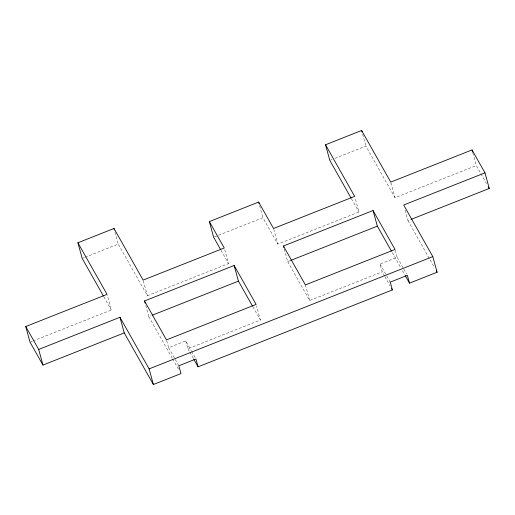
<?xml version="1.0" encoding="UTF-8"?>
<svg xmlns="http://www.w3.org/2000/svg" width="515" height="515" viewBox="0 0 515 515"><rect width="100%" height="100%" fill="white"/><g stroke="black" fill="none" stroke-linecap="round" stroke-linejoin="round"><path stroke-width="0.39" stroke-dasharray="2.58 1.93" d="M82.915 258.099L84.389 257.513M85.123 257.223L118.27 244.104L147.399 295.713L228.531 263.609L224.662 249.472M330.546 160.107L332.014 159.521M334.962 158.356L365.895 146.112L395.031 197.721L476.317 165.553L486.508 183.604M214.375 236.919L262.914 217.71L277.81 244.104L358.942 212L355.073 197.863M30.771 341.863L32.265 341.278M33.005 340.981L111.311 309.991L107.242 295.114M145.739 305.427L148.79 316.59L151.03 315.701M284.241 248.97L287.698 261.62L290.685 260.442M405.112 210.217L407.964 220.632L410.198 219.744M166.686 340.602L168.63 347.709L185.754 340.93L191.245 350.664M384.531 276.027L382.175 271.856L380.038 264.047L397.168 257.268L403.445 268.392M185.754 340.93L187.891 348.745L260.39 320.053L256.528 305.916M287.698 261.62L309.676 300.548L382.175 271.856M407.964 220.632L434.338 267.356M403.837 269.088L406.586 273.954M392.237 252.569L400.87 267.864M402.44 270.645L404.796 274.817M351.462 198.751L358.942 212M380.038 264.047L390.241 282.117M384.924 276.722L390.022 285.761M221.077 250.412L228.531 263.609M252.936 306.843L260.39 320.053M191.638 351.359L195.172 357.616M187.891 348.745L189.462 351.52M189.855 352.215L193.382 358.472M168.63 347.709L178.827 365.779M148.79 316.59L172.332 358.298M172.725 358.994L179.008 370.118M103.83 296.743L111.311 309.991M472.854 152.904L476.317 165.553M390.956 182.838L395.031 197.721M395.224 250.168L397.168 257.268M362.637 134.209L365.895 146.112M305.401 284.924L309.676 300.548M273.742 229.227L277.81 244.104M259.657 205.807L262.914 217.71M143.331 280.83L147.399 295.713M115.012 232.201L118.27 244.104"/><path stroke-width="0.77" d="M103.438 296.048L82.181 258.388L77.907 242.765L113.995 228.48L143.125 280.089L224.257 247.979L209.354 221.585L258.633 202.086L273.536 228.48L354.661 196.376L325.532 144.773L361.62 130.488L390.756 182.098L472.043 149.929L484.976 172.84L489.25 188.464L410.944 219.454M484.976 172.84L403.689 205.009L432.819 256.612L437.093 272.235L409.509 283.153L407.371 275.345L390.241 282.117L392.379 289.932L198.095 366.815L195.958 359L178.827 365.779L180.965 373.594L153.38 384.512L124.244 332.902L42.957 365.071L30.025 342.16L25.75 326.536L107.036 294.368L77.907 242.765M144.515 300.966L234.145 265.495L256.116 304.423L166.487 339.894L144.515 300.966L145.127 303.2M283.424 245.996L373.053 210.526L395.031 249.453L305.401 284.924L283.424 245.996L283.829 247.483M25.75 326.536L38.683 349.447L119.969 317.279L149.105 368.888L153.38 384.512M152.524 315.116L238.419 281.126L252.543 306.148M290.685 260.442L377.328 226.156L391.452 251.178M149.105 368.888L432.819 256.612M488.465 187.074L489.25 188.464M436.308 270.845L437.093 272.235M405.189 275.512L409.509 283.153M351.063 198.056L329.806 160.397L325.532 144.773M391.593 288.542L392.379 289.932M220.684 249.717L213.628 237.215L209.354 221.585M193.775 359.167L198.095 366.815M472.043 149.929L472.654 152.157M361.62 130.488L362.032 131.975M373.053 210.526L377.328 226.156M258.633 202.086L259.045 203.573M234.145 265.495L238.419 281.126M113.995 228.48L114.401 229.967M119.969 317.279L124.244 332.902M38.683 349.447L42.957 365.071"/></g></svg>
